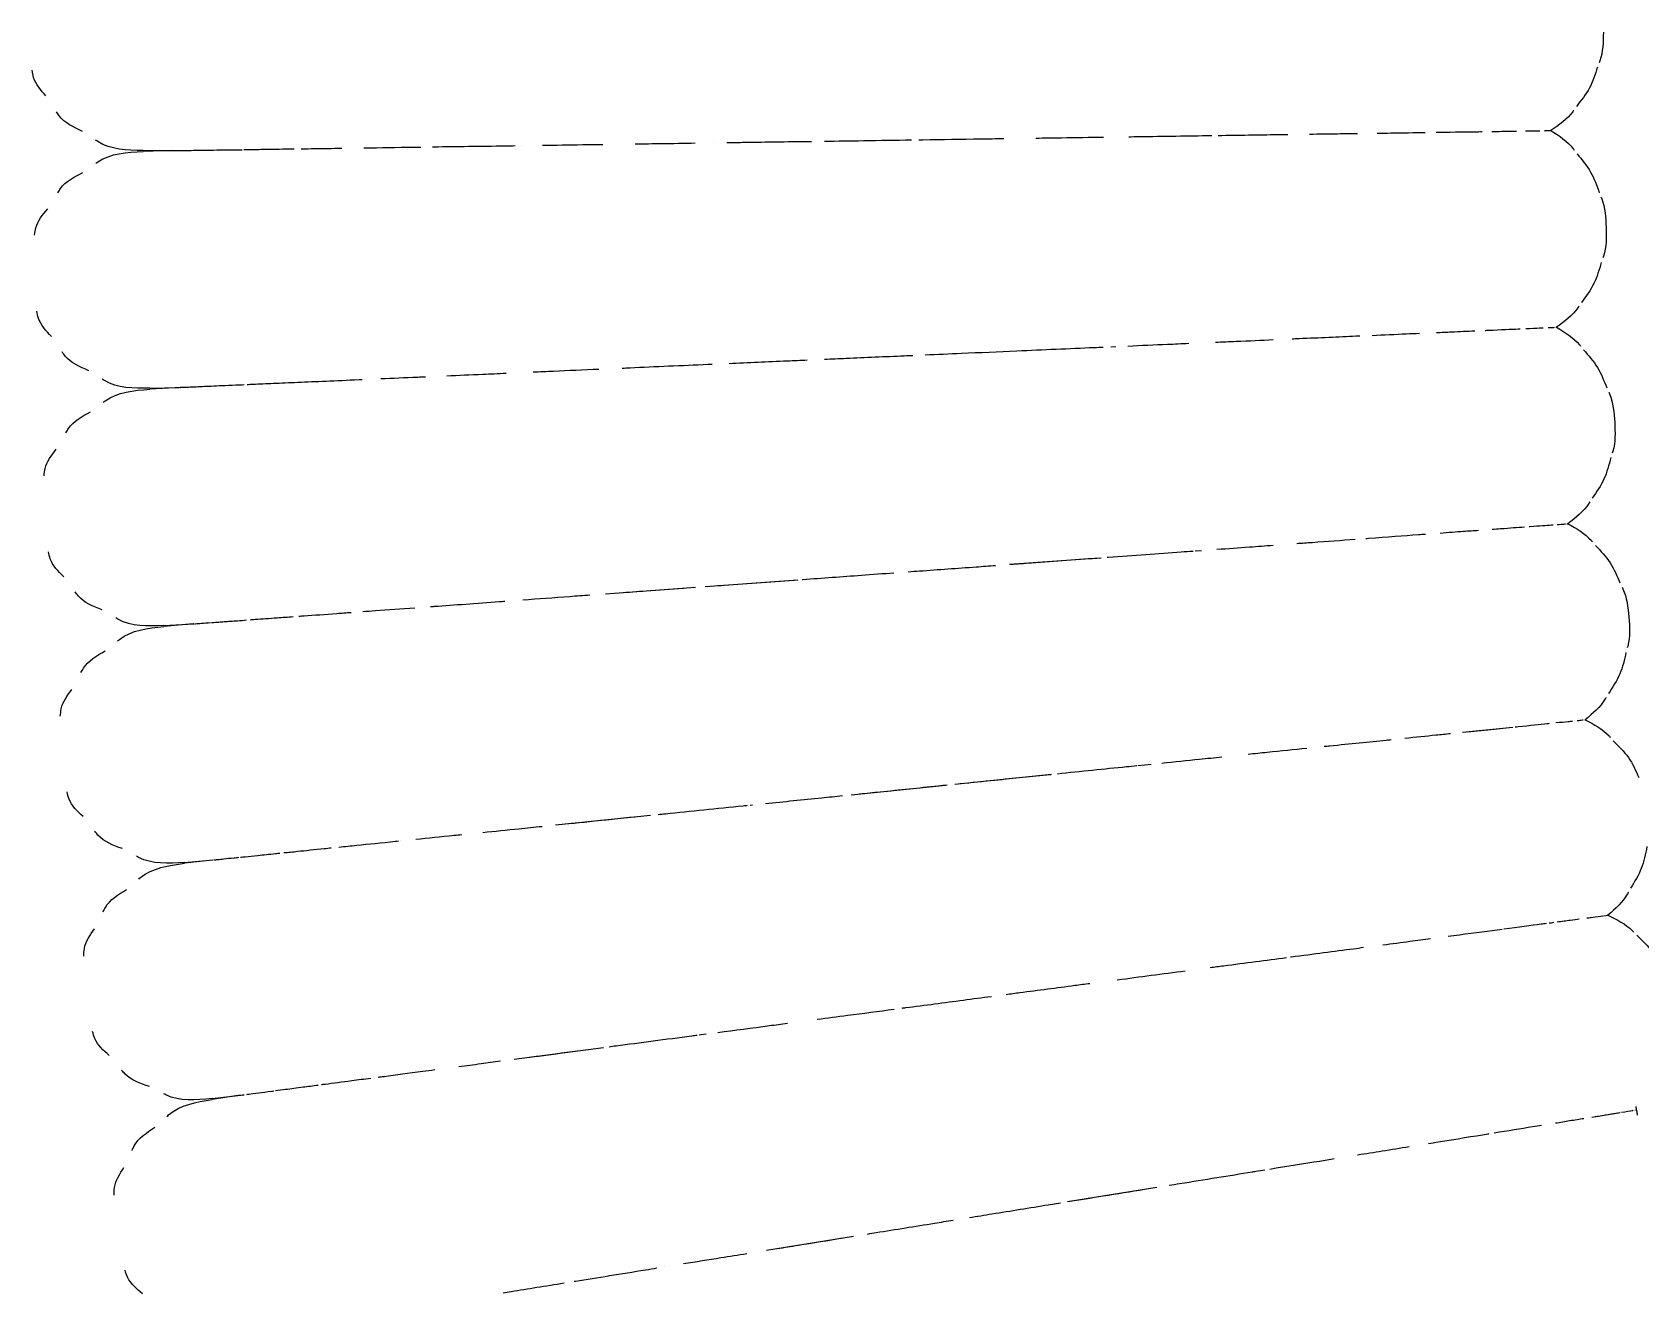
# Model space of a CAD drawing. Extents: x -360 to 379, y -342 to 365.
# Drawn here: x -52.82 to -40.6, y -145.68 to -136.09 of the extents above; entities that cross this region are included whole.
import ezdxf

# ---------------------------------------------------------------- set-up
doc = ezdxf.new("R2010")
doc.units = 0
doc.layers.get('0').update_dxf_attribs({"linetype": 'CONTINUOUS'})

msp = doc.modelspace()

# ---------------------------------------------------------------- linework, layer by layer
at = {"color": 7, "linetype": 'CONTINUOUS'}
for p, q in [((-52.359, -136.906), (-52.359, -136.906)), ((-49.103, -136.95), (-49.103, -136.95)), ((-47.636, -136.928), (-47.636, -136.928)), ((-51.982, -136.988), (-51.755, -136.988)), ((-51.757, -136.988), (-51.982, -136.995)), ((-52.356, -137.088), (-52.356, -137.088)), ((-44.627, -138.478), (-44.588, -138.477)), ((-50.3, -138.726), (-50.3, -138.726)), ((-52.301, -138.905), (-52.301, -138.905)), ((-51.693, -138.787), (-51.93, -138.801)), ((-51.93, -138.794), (-51.71, -138.788)), ((-51.93, -138.794), (-51.93, -138.794)), ((-45.395, -140.132), (-44.711, -140.083)), ((-43.984, -140.03), (-43.937, -140.026)), ((-47.709, -140.301), (-47.032, -140.252)), ((-48.468, -140.356), (-47.783, -140.306)), ((-52.206, -140.537), (-52.206, -140.537)), ((-51.825, -140.598), (-51.597, -140.584)), ((-51.6, -140.584), (-51.824, -140.604)), ((-51.667, -140.588), (-51.667, -140.588)), ((-51.667, -140.59), (-51.667, -140.59)), ((-52.193, -140.719), (-52.193, -140.719)), ((-41.022, -141.313), (-41.02, -141.313)), ((-41.952, -141.408), (-41.57, -141.369)), ((-46.6, -141.883), (-45.879, -141.809)), ((-45.812, -141.802), (-45.077, -141.727)), ((-47.367, -141.961), (-47.35, -141.959)), ((-48.846, -142.112), (-48.126, -142.039)), ((-50.026, -142.233), (-50.026, -142.233)), ((-52.05, -142.348), (-52.05, -142.348)), ((-51.668, -142.397), (-51.448, -142.378)), ((-51.454, -142.379), (-51.667, -142.404)), ((-51.443, -142.378), (-51.443, -142.378)), ((-49.161, -143.892), (-48.481, -143.803)), ((-50.985, -144.133), (-50.985, -144.133)), ((-51.458, -144.192), (-51.238, -144.166)), ((-51.458, -144.192), (-51.458, -144.192)), ((-51.244, -144.167), (-51.457, -144.198)), ((-51.301, -144.173), (-51.301, -144.173)), ((-51.301, -144.175), (-51.301, -144.175)), ((-40.643, -144.279), (-40.64, -144.279)), ((-51.818, -144.334), (-51.818, -144.334)), ((-40.969, -144.332), (-40.766, -144.299)), ((-44.956, -144.975), (-44.276, -144.866)), ((-45.056, -144.991), (-45.008, -144.984)), ((-47.242, -145.344), (-46.582, -145.238)), ((-48.016, -145.469), (-48.016, -145.469))]:
    msp.add_line(p, q, dxfattribs=at)
at = {"color": 7, "linetype": 'CONTINUOUS', "flags": 128}
for points in [[(-41.243, -138.331), (-41.24, -138.331), (-41.238, -138.33)], [(-41.16, -139.824), (-41.156, -139.824), (-41.155, -139.823)], [(-44.42, -141.66), (-44.368, -141.655), (-44.32, -141.65)], [(-41.294, -142.857), (-41.277, -142.855), (-41.259, -142.852)], [(-47.755, -143.707), (-47.74, -143.705), (-47.701, -143.7)], [(-43.538, -144.747), (-43.505, -144.741), (-43.456, -144.733)]]:
    msp.add_lwpolyline(points, dxfattribs=at)
at = {"color": 7, "linetype": 'CONTINUOUS'}
for points, knots in [([(-40.882, -136.088), (-40.883, -136.163), (-40.884, -136.243), (-40.913, -136.316), (-40.914, -136.32)], [0, 0, 0, 0, 0.938693, 1, 1, 1, 1]), ([(-52.72, -136.573), (-52.759, -136.53), (-52.811, -136.471), (-52.822, -136.396), (-52.825, -136.377)], [0, 0, 0, 0, 0.747575, 1, 1, 1, 1]), ([(-40.927, -136.353), (-40.944, -136.408), (-40.979, -136.517), (-41.051, -136.607), (-41.087, -136.653)], [0, 0, 0, 0, 0.49715, 1, 1, 1, 1]), ([(-52.443, -136.842), (-52.51, -136.811), (-52.589, -136.775), (-52.633, -136.704), (-52.64, -136.693)], [0, 0, 0, 0, 0.847683, 1, 1, 1, 1]), ([(-41.107, -136.681), (-41.11, -136.685), (-41.154, -136.749), (-41.219, -136.794), (-41.281, -136.836)], [0, 0, 0, 0, 0.058424, 1, 1, 1, 1]), ([(-51.982, -136.988), (-52.105, -136.985), (-52.235, -136.982), (-52.337, -136.913), (-52.343, -136.909)], [0, 0, 0, 0, 0.94853, 1, 1, 1, 1]), ([(-49.782, -136.959), (-49.778, -136.959), (-49.607, -136.957), (-49.396, -136.954), (-49.178, -136.951), (-49.154, -136.95)], [0, 0, 0, 0, 0.021624, 0.892416, 1, 1, 1, 1]), ([(-48.947, -136.947), (-48.847, -136.946), (-48.699, -136.944), (-48.54, -136.941), (-48.488, -136.941)], [0, 0, 0, 0, 0.6752648, 1, 1, 1, 1]), ([(-48.242, -136.937), (-48.175, -136.936), (-48.026, -136.934), (-47.87, -136.932), (-47.785, -136.93)], [0, 0, 0, 0, 0.45436, 1, 1, 1, 1]), ([(-47.545, -136.927), (-47.505, -136.926), (-47.314, -136.924), (-47.097, -136.92), (-46.923, -136.918), (-46.902, -136.918)], [0, 0, 0, 0, 0.1905004, 0.9055432, 1, 1, 1, 1]), ([(-46.802, -136.916), (-46.703, -136.915), (-46.483, -136.912), (-46.263, -136.908), (-46.142, -136.907)], [0, 0, 0, 0, 0.4477001, 1, 1, 1, 1]), ([(-46.084, -136.906), (-46.074, -136.906), (-45.917, -136.903), (-45.699, -136.9), (-45.497, -136.897), (-45.438, -136.896)], [0, 0, 0, 0, 0.042889, 0.720621, 1, 1, 1, 1]), ([(-45.196, -136.893), (-45.13, -136.892), (-44.953, -136.889), (-44.786, -136.887), (-44.681, -136.885)], [0, 0, 0, 0, 0.371541, 1, 1, 1, 1]), ([(-44.489, -136.883), (-44.464, -136.882), (-44.245, -136.879), (-44.033, -136.876), (-43.86, -136.873), (-43.858, -136.873)], [0, 0, 0, 0, 0.112358, 0.987042, 1, 1, 1, 1]), ([(-43.811, -136.873), (-43.655, -136.87), (-43.469, -136.868), (-43.307, -136.865), (-43.28, -136.865)], [0, 0, 0, 0, 0.837973, 1, 1, 1, 1]), ([(-43.115, -136.863), (-43.042, -136.861), (-42.912, -136.86), (-42.801, -136.858), (-42.752, -136.857)], [0, 0, 0, 0, 0.556682, 1, 1, 1, 1]), ([(-42.601, -136.855), (-42.566, -136.855), (-42.429, -136.853), (-42.319, -136.851), (-42.236, -136.85)], [0, 0, 0, 0, 0.25213, 1, 1, 1, 1]), ([(-42.154, -136.849), (-42.147, -136.848), (-42.019, -136.847), (-41.9, -136.845), (-41.812, -136.844), (-41.804, -136.843)], [0, 0, 0, 0, 0.048725, 0.9058725, 1, 1, 1, 1]), ([(-41.729, -136.842), (-41.678, -136.842), (-41.604, -136.841), (-41.557, -136.84), (-41.542, -136.84)], [0, 0, 0, 0, 0.669826, 1, 1, 1, 1]), ([(-41.475, -136.839), (-41.455, -136.838), (-41.403, -136.838), (-41.38, -136.837), (-41.366, -136.837)], [0, 0, 0, 0, 0.387798, 1, 1, 1, 1]), ([(-41.33, -136.837), (-41.325, -136.836), (-41.284, -136.836), (-41.283, -136.836), (-41.281, -136.836)], [0, 0, 0, 0, 0.1227771, 1, 1, 1, 1]), ([(-41.281, -136.836), (-41.218, -136.876), (-41.151, -136.919), (-41.105, -136.982), (-41.103, -136.986)], [0, 0, 0, 0, 0.941576, 1, 1, 1, 1]), ([(-52.34, -137.084), (-52.335, -137.081), (-52.235, -137.008), (-52.105, -137.001), (-51.982, -136.995)], [0, 0, 0, 0, 0.0511155, 1, 1, 1, 1]), ([(-51.757, -136.988), (-51.757, -136.988), (-51.757, -136.988), (-51.751, -136.988), (-51.743, -136.988), (-51.729, -136.988), (-51.71, -136.988), (-51.685, -136.987), (-51.653, -136.987), (-51.61, -136.986), (-51.55, -136.985), (-51.468, -136.984), (-51.365, -136.983), (-51.284, -136.981), (-51.233, -136.981), (-51.228, -136.981)], [0, 0, 0, 0, 0.015525, 0.041668, 0.0766, 0.119593, 0.172393, 0.235043, 0.307586, 0.390064, 0.509751, 0.648571, 0.806649, 0.984118, 1, 1, 1, 1]), ([(-51.215, -136.98), (-51.173, -136.98), (-51.074, -136.978), (-50.946, -136.976), (-50.856, -136.975), (-50.834, -136.975)], [0, 0, 0, 0, 0.366272, 0.849514, 1, 1, 1, 1]), ([(-50.78, -136.974), (-50.745, -136.974), (-50.651, -136.972), (-50.541, -136.971), (-50.471, -136.97)], [0, 0, 0, 0, 0.365464, 1, 1, 1, 1]), ([(-50.305, -136.967), (-50.288, -136.967), (-50.157, -136.965), (-50.004, -136.963), (-49.871, -136.961)], [0, 0, 0, 0, 0.132032, 1, 1, 1, 1]), ([(-41.082, -137.013), (-41.045, -137.057), (-40.97, -137.145), (-40.932, -137.254), (-40.913, -137.308)], [0, 0, 0, 0, 0.5028497, 1, 1, 1, 1]), ([(-52.631, -137.309), (-52.624, -137.298), (-52.582, -137.226), (-52.504, -137.187), (-52.439, -137.154)], [0, 0, 0, 0, 0.152317, 1, 1, 1, 1]), ([(-52.807, -137.631), (-52.804, -137.612), (-52.795, -137.536), (-52.745, -137.476), (-52.707, -137.431)], [0, 0, 0, 0, 0.252425, 1, 1, 1, 1]), ([(-40.9, -137.341), (-40.898, -137.345), (-40.867, -137.417), (-40.864, -137.497), (-40.861, -137.572)], [0, 0, 0, 0, 0.061307, 1, 1, 1, 1]), ([(-40.861, -137.572), (-40.859, -137.646), (-40.858, -137.726), (-40.884, -137.8), (-40.886, -137.804)], [0, 0, 0, 0, 0.938693, 1, 1, 1, 1]), ([(-40.898, -137.838), (-40.914, -137.893), (-40.945, -138.003), (-41.014, -138.095), (-41.049, -138.142)], [0, 0, 0, 0, 0.4971503, 1, 1, 1, 1]), ([(-41.068, -138.17), (-41.071, -138.174), (-41.113, -138.24), (-41.177, -138.286), (-41.238, -138.33)], [0, 0, 0, 0, 0.058424, 1, 1, 1, 1]), ([(-52.679, -138.401), (-52.719, -138.358), (-52.773, -138.301), (-52.787, -138.226), (-52.79, -138.207)], [0, 0, 0, 0, 0.747575, 1, 1, 1, 1]), ([(-43.247, -138.418), (-43.23, -138.417), (-43.054, -138.41), (-42.881, -138.402), (-42.743, -138.396), (-42.733, -138.396)], [0, 0, 0, 0, 0.0921397, 0.933046, 1, 1, 1, 1]), ([(-42.64, -138.392), (-42.55, -138.388), (-42.419, -138.382), (-42.312, -138.377), (-42.279, -138.376)], [0, 0, 0, 0, 0.686063, 1, 1, 1, 1]), ([(-42.15, -138.37), (-42.112, -138.369), (-42, -138.364), (-41.916, -138.36), (-41.86, -138.358)], [0, 0, 0, 0, 0.34419, 1, 1, 1, 1]), ([(-41.781, -138.354), (-41.772, -138.354), (-41.667, -138.349), (-41.577, -138.345), (-41.519, -138.343), (-41.515, -138.343)], [0, 0, 0, 0, 0.084058, 0.927584, 1, 1, 1, 1]), ([(-41.472, -138.341), (-41.432, -138.339), (-41.375, -138.336), (-41.347, -138.335), (-41.339, -138.335)], [0, 0, 0, 0, 0.68884, 1, 1, 1, 1]), ([(-41.301, -138.333), (-41.289, -138.333), (-41.259, -138.331), (-41.256, -138.331), (-41.254, -138.331)], [0, 0, 0, 0, 0.391132, 1, 1, 1, 1]), ([(-41.238, -138.33), (-41.174, -138.369), (-41.106, -138.41), (-41.058, -138.472), (-41.055, -138.475)], [0, 0, 0, 0, 0.941576, 1, 1, 1, 1]), ([(-52.395, -138.661), (-52.462, -138.632), (-52.542, -138.598), (-52.589, -138.529), (-52.596, -138.518)], [0, 0, 0, 0, 0.847683, 1, 1, 1, 1]), ([(-46.037, -138.54), (-45.945, -138.536), (-45.71, -138.526), (-45.28, -138.507), (-44.916, -138.491), (-44.706, -138.482), (-44.683, -138.481)], [0, 0, 0, 0, 0.197804, 0.505852, 0.94537, 1, 1, 1, 1]), ([(-44.496, -138.473), (-44.394, -138.468), (-44.233, -138.461), (-44.086, -138.455), (-44.032, -138.452)], [0, 0, 0, 0, 0.635045, 1, 1, 1, 1]), ([(-43.831, -138.444), (-43.778, -138.441), (-43.622, -138.435), (-43.483, -138.429), (-43.391, -138.424)], [0, 0, 0, 0, 0.339609, 1, 1, 1, 1]), ([(-41.033, -138.502), (-40.995, -138.545), (-40.918, -138.631), (-40.877, -138.738), (-40.856, -138.792)], [0, 0, 0, 0, 0.5028497, 1, 1, 1, 1]), ([(-49.018, -138.67), (-48.966, -138.668), (-48.807, -138.661), (-48.634, -138.653), (-48.517, -138.648)], [0, 0, 0, 0, 0.324574, 1, 1, 1, 1]), ([(-48.339, -138.641), (-48.32, -138.64), (-48.109, -138.63), (-47.879, -138.62), (-47.666, -138.611), (-47.656, -138.611)], [0, 0, 0, 0, 0.089164, 0.958217, 1, 1, 1, 1]), ([(-47.528, -138.605), (-47.381, -138.599), (-47.184, -138.59), (-46.984, -138.581), (-46.933, -138.579)], [0, 0, 0, 0, 0.744525, 1, 1, 1, 1]), ([(-46.803, -138.573), (-46.748, -138.571), (-46.546, -138.562), (-46.321, -138.552), (-46.153, -138.545), (-46.132, -138.544)], [0, 0, 0, 0, 0.2452228, 0.9034476, 1, 1, 1, 1]), ([(-51.93, -138.794), (-52.053, -138.795), (-52.183, -138.796), (-52.287, -138.729), (-52.292, -138.726)], [0, 0, 0, 0, 0.948884, 1, 1, 1, 1]), ([(-51.703, -138.787), (-51.703, -138.787), (-51.703, -138.787), (-51.698, -138.787), (-51.692, -138.787), (-51.677, -138.786), (-51.647, -138.785), (-51.596, -138.783), (-51.533, -138.78), (-51.463, -138.777), (-51.379, -138.773), (-51.296, -138.77), (-51.235, -138.767), (-51.214, -138.766)], [0, 0, 0, 0, 0.0137362, 0.038396, 0.0619395, 0.089168, 0.1916339, 0.3306035, 0.4703493, 0.5958342, 0.7380965, 0.9091186, 1, 1, 1, 1]), ([(-51.191, -138.765), (-51.176, -138.764), (-51.115, -138.762), (-50.988, -138.756), (-50.805, -138.748), (-50.587, -138.739), (-50.424, -138.732), (-50.324, -138.727), (-50.316, -138.727)], [0, 0, 0, 0, 0.063147, 0.265536, 0.485251, 0.722428, 0.977209, 1, 1, 1, 1]), ([(-50.174, -138.721), (-50.085, -138.717), (-49.978, -138.712), (-49.856, -138.707), (-49.836, -138.706)], [0, 0, 0, 0, 0.842176, 1, 1, 1, 1]), ([(-49.674, -138.699), (-49.584, -138.695), (-49.442, -138.689), (-49.283, -138.682), (-49.223, -138.679)], [0, 0, 0, 0, 0.626874, 1, 1, 1, 1]), ([(-52.285, -138.9), (-52.28, -138.897), (-52.182, -138.821), (-52.052, -138.811), (-51.93, -138.801)], [0, 0, 0, 0, 0.0514703, 1, 1, 1, 1]), ([(-40.841, -138.824), (-40.839, -138.828), (-40.807, -138.899), (-40.801, -138.979), (-40.796, -139.054)], [0, 0, 0, 0, 0.061307, 1, 1, 1, 1]), ([(-52.569, -139.133), (-52.563, -139.122), (-52.522, -139.049), (-52.446, -139.008), (-52.381, -138.973)], [0, 0, 0, 0, 0.152317, 1, 1, 1, 1]), ([(-40.796, -139.054), (-40.792, -139.128), (-40.789, -139.208), (-40.813, -139.282), (-40.815, -139.287)], [0, 0, 0, 0, 0.938693, 1, 1, 1, 1]), ([(-52.735, -139.46), (-52.733, -139.441), (-52.727, -139.365), (-52.678, -139.304), (-52.642, -139.258)], [0, 0, 0, 0, 0.252425, 1, 1, 1, 1]), ([(-40.825, -139.321), (-40.84, -139.376), (-40.868, -139.488), (-40.934, -139.582), (-40.968, -139.629)], [0, 0, 0, 0, 0.49715, 1, 1, 1, 1]), ([(-40.986, -139.658), (-40.988, -139.662), (-41.029, -139.729), (-41.092, -139.777), (-41.151, -139.823)], [0, 0, 0, 0, 0.058424, 1, 1, 1, 1]), ([(-42.123, -139.894), (-42.061, -139.889), (-41.951, -139.881), (-41.867, -139.875), (-41.83, -139.873)], [0, 0, 0, 0, 0.55967, 1, 1, 1, 1]), ([(-41.728, -139.865), (-41.706, -139.864), (-41.605, -139.856), (-41.536, -139.851), (-41.482, -139.847)], [0, 0, 0, 0, 0.221465, 1, 1, 1, 1]), ([(-41.447, -139.845), (-41.445, -139.845), (-41.368, -139.839), (-41.305, -139.834), (-41.269, -139.832), (-41.264, -139.831)], [0, 0, 0, 0, 0.0291928, 0.8672739, 1, 1, 1, 1]), ([(-41.232, -139.829), (-41.212, -139.828), (-41.178, -139.825), (-41.173, -139.825), (-41.17, -139.825)], [0, 0, 0, 0, 0.564993, 1, 1, 1, 1]), ([(-41.151, -139.823), (-41.086, -139.86), (-41.016, -139.899), (-40.967, -139.959), (-40.964, -139.962)], [0, 0, 0, 0, 0.941576, 1, 1, 1, 1]), ([(-43.82, -140.018), (-43.735, -140.011), (-43.585, -140.001), (-43.451, -139.991), (-43.392, -139.986)], [0, 0, 0, 0, 0.559624, 1, 1, 1, 1]), ([(-43.213, -139.973), (-43.174, -139.971), (-43.013, -139.959), (-42.874, -139.949), (-42.768, -139.941)], [0, 0, 0, 0, 0.245535, 1, 1, 1, 1]), ([(-42.687, -139.935), (-42.68, -139.935), (-42.532, -139.924), (-42.378, -139.913), (-42.252, -139.903), (-42.235, -139.902)], [0, 0, 0, 0, 0.040084, 0.8677246, 1, 1, 1, 1]), ([(-40.942, -139.989), (-40.902, -140.031), (-40.822, -140.114), (-40.778, -140.22), (-40.756, -140.273)], [0, 0, 0, 0, 0.50285, 1, 1, 1, 1]), ([(-52.585, -140.226), (-52.627, -140.185), (-52.682, -140.129), (-52.698, -140.055), (-52.702, -140.036)], [0, 0, 0, 0, 0.747575, 1, 1, 1, 1]), ([(-45.389, -140.132), (-45.336, -140.128), (-45.1, -140.111), (-44.874, -140.094), (-44.699, -140.082)], [0, 0, 0, 0, 0.227874, 1, 1, 1, 1]), ([(-44.653, -140.078), (-44.65, -140.078), (-44.454, -140.064), (-44.234, -140.048), (-44.031, -140.033), (-44.001, -140.031)], [0, 0, 0, 0, 0.0128946, 0.8568372, 1, 1, 1, 1]), ([(-47.662, -140.298), (-47.63, -140.295), (-47.415, -140.28), (-47.194, -140.263), (-47.006, -140.25)], [0, 0, 0, 0, 0.15237, 1, 1, 1, 1]), ([(-46.972, -140.247), (-46.97, -140.247), (-46.821, -140.236), (-46.587, -140.219), (-46.357, -140.202), (-46.275, -140.196)], [0, 0, 0, 0, 0.0076531, 0.6471696, 1, 1, 1, 1]), ([(-46.166, -140.189), (-46.137, -140.186), (-45.964, -140.174), (-45.742, -140.158), (-45.551, -140.144), (-45.503, -140.14)], [0, 0, 0, 0, 0.126917, 0.776539, 1, 1, 1, 1]), ([(-52.294, -140.478), (-52.362, -140.451), (-52.443, -140.42), (-52.491, -140.351), (-52.498, -140.341)], [0, 0, 0, 0, 0.847683, 1, 1, 1, 1]), ([(-49.096, -140.402), (-48.978, -140.393), (-48.814, -140.381), (-48.636, -140.368), (-48.585, -140.365)], [0, 0, 0, 0, 0.71379, 1, 1, 1, 1]), ([(-48.359, -140.348), (-48.292, -140.343), (-48.136, -140.332), (-47.97, -140.32), (-47.875, -140.313)], [0, 0, 0, 0, 0.42626, 1, 1, 1, 1]), ([(-40.74, -140.305), (-40.738, -140.309), (-40.703, -140.379), (-40.696, -140.459), (-40.688, -140.533)], [0, 0, 0, 0, 0.061307, 1, 1, 1, 1]), ([(-50.312, -140.491), (-50.28, -140.488), (-50.159, -140.479), (-50.019, -140.469), (-49.917, -140.462)], [0, 0, 0, 0, 0.263138, 1, 1, 1, 1]), ([(-49.796, -140.453), (-49.787, -140.452), (-49.626, -140.441), (-49.437, -140.427), (-49.246, -140.413), (-49.233, -140.412)], [0, 0, 0, 0, 0.055328, 0.934237, 1, 1, 1, 1]), ([(-51.825, -140.598), (-51.948, -140.602), (-52.078, -140.606), (-52.184, -140.543), (-52.189, -140.539)], [0, 0, 0, 0, 0.94853, 1, 1, 1, 1]), ([(-52.176, -140.714), (-52.171, -140.71), (-52.076, -140.632), (-51.947, -140.618), (-51.824, -140.604)], [0, 0, 0, 0, 0.051116, 1, 1, 1, 1]), ([(-51.599, -140.584), (-51.6, -140.584), (-51.601, -140.584), (-51.598, -140.584), (-51.597, -140.584)], [0, 0, 0, 0, 0.411386, 1, 1, 1, 1]), ([(-51.591, -140.584), (-51.589, -140.584), (-51.582, -140.583), (-51.563, -140.582), (-51.528, -140.579), (-51.494, -140.577), (-51.47, -140.575)], [0, 0, 0, 0, 0.101658, 0.318645, 0.511764, 1, 1, 1, 1]), ([(-51.461, -140.574), (-51.459, -140.574), (-51.443, -140.573), (-51.41, -140.571), (-51.364, -140.567), (-51.316, -140.564), (-51.261, -140.56), (-51.218, -140.557), (-51.195, -140.555)], [0, 0, 0, 0, 0.031644, 0.239435, 0.404653, 0.583505, 0.776042, 1, 1, 1, 1]), ([(-51.168, -140.553), (-51.155, -140.552), (-51.093, -140.547), (-50.986, -140.54), (-50.883, -140.532), (-50.842, -140.529)], [0, 0, 0, 0, 0.136829, 0.660579, 1, 1, 1, 1]), ([(-50.798, -140.526), (-50.785, -140.525), (-50.697, -140.519), (-50.565, -140.509), (-50.436, -140.5), (-50.399, -140.497)], [0, 0, 0, 0, 0.113156, 0.742442, 1, 1, 1, 1]), ([(-40.688, -140.533), (-40.683, -140.608), (-40.676, -140.687), (-40.699, -140.762), (-40.7, -140.767)], [0, 0, 0, 0, 0.938693, 1, 1, 1, 1]), ([(-52.454, -140.955), (-52.448, -140.944), (-52.41, -140.87), (-52.335, -140.827), (-52.271, -140.79)], [0, 0, 0, 0, 0.152317, 1, 1, 1, 1]), ([(-40.71, -140.801), (-40.722, -140.857), (-40.748, -140.969), (-40.811, -141.065), (-40.843, -141.113)], [0, 0, 0, 0, 0.49715, 1, 1, 1, 1]), ([(-52.611, -141.287), (-52.609, -141.268), (-52.605, -141.191), (-52.558, -141.129), (-52.523, -141.082)], [0, 0, 0, 0, 0.252425, 1, 1, 1, 1]), ([(-40.86, -141.143), (-40.863, -141.147), (-40.901, -141.215), (-40.963, -141.265), (-41.02, -141.313)], [0, 0, 0, 0, 0.058424, 1, 1, 1, 1]), ([(-41.553, -141.367), (-41.545, -141.366), (-41.444, -141.356), (-41.355, -141.347), (-41.297, -141.341), (-41.291, -141.34)], [0, 0, 0, 0, 0.064306, 0.906245, 1, 1, 1, 1]), ([(-41.243, -141.335), (-41.208, -141.332), (-41.153, -141.326), (-41.126, -141.324), (-41.117, -141.323)], [0, 0, 0, 0, 0.644585, 1, 1, 1, 1]), ([(-41.08, -141.319), (-41.07, -141.318), (-41.04, -141.315), (-41.037, -141.314), (-41.035, -141.314)], [0, 0, 0, 0, 0.343909, 1, 1, 1, 1]), ([(-41.02, -141.313), (-40.954, -141.348), (-40.884, -141.385), (-40.832, -141.443), (-40.829, -141.447)], [0, 0, 0, 0, 0.941576, 1, 1, 1, 1]), ([(-43.005, -141.515), (-42.99, -141.514), (-42.819, -141.496), (-42.647, -141.479), (-42.508, -141.465), (-42.495, -141.463)], [0, 0, 0, 0, 0.076795, 0.916162, 1, 1, 1, 1]), ([(-42.392, -141.453), (-42.31, -141.444), (-42.182, -141.431), (-42.08, -141.421), (-42.044, -141.417)], [0, 0, 0, 0, 0.650234, 1, 1, 1, 1]), ([(-41.916, -141.404), (-41.881, -141.401), (-41.767, -141.389), (-41.681, -141.38), (-41.621, -141.374)], [0, 0, 0, 0, 0.305751, 1, 1, 1, 1]), ([(-40.807, -141.472), (-40.765, -141.513), (-40.684, -141.594), (-40.636, -141.699), (-40.613, -141.751)], [0, 0, 0, 0, 0.50285, 1, 1, 1, 1]), ([(-44.239, -141.642), (-44.142, -141.632), (-43.983, -141.615), (-43.838, -141.601), (-43.781, -141.595)], [0, 0, 0, 0, 0.609884, 1, 1, 1, 1]), ([(-43.583, -141.575), (-43.534, -141.569), (-43.375, -141.553), (-43.234, -141.539), (-43.136, -141.529)], [0, 0, 0, 0, 0.311043, 1, 1, 1, 1]), ([(-45.032, -141.723), (-44.854, -141.704), (-44.648, -141.683), (-44.455, -141.664), (-44.429, -141.661)], [0, 0, 0, 0, 0.867198, 1, 1, 1, 1]), ([(-46.536, -141.876), (-46.484, -141.871), (-46.285, -141.851), (-46.061, -141.828), (-45.892, -141.81), (-45.869, -141.808)], [0, 0, 0, 0, 0.235643, 0.893377, 1, 1, 1, 1]), ([(-45.771, -141.798), (-45.683, -141.789), (-45.454, -141.766), (-45.223, -141.742), (-45.085, -141.728), (-45.083, -141.728)], [0, 0, 0, 0, 0.377358, 0.989778, 1, 1, 1, 1]), ([(-52.438, -142.048), (-52.481, -142.008), (-52.538, -141.954), (-52.556, -141.88), (-52.56, -141.861)], [0, 0, 0, 0, 0.747575, 1, 1, 1, 1]), ([(-48.067, -142.033), (-48.049, -142.031), (-47.84, -142.009), (-47.61, -141.986), (-47.398, -141.964), (-47.387, -141.963)], [0, 0, 0, 0, 0.086189, 0.953502, 1, 1, 1, 1]), ([(-47.252, -141.949), (-47.11, -141.935), (-46.915, -141.915), (-46.718, -141.895), (-46.665, -141.889)], [0, 0, 0, 0, 0.731632, 1, 1, 1, 1]), ([(-48.745, -142.102), (-48.693, -142.097), (-48.533, -142.08), (-48.359, -142.062), (-48.241, -142.05)], [0, 0, 0, 0, 0.320615, 1, 1, 1, 1]), ([(-52.139, -142.292), (-52.209, -142.267), (-52.29, -142.237), (-52.341, -142.171), (-52.348, -142.16)], [0, 0, 0, 0, 0.847683, 1, 1, 1, 1]), ([(-49.908, -142.221), (-49.815, -142.211), (-49.705, -142.2), (-49.579, -142.187), (-49.56, -142.185)], [0, 0, 0, 0, 0.8467656, 1, 1, 1, 1]), ([(-49.399, -142.169), (-49.309, -142.16), (-49.166, -142.145), (-49.008, -142.129), (-48.948, -142.123)], [0, 0, 0, 0, 0.626233, 1, 1, 1, 1]), ([(-51.241, -142.357), (-51.23, -142.356), (-51.19, -142.352), (-51.102, -142.343), (-51.014, -142.334), (-50.953, -142.327), (-50.942, -142.326)], [0, 0, 0, 0, 0.140357, 0.48492, 0.905778, 1, 1, 1, 1]), ([(-50.911, -142.323), (-50.877, -142.32), (-50.783, -142.31), (-50.663, -142.298), (-50.569, -142.288), (-50.552, -142.286)], [0, 0, 0, 0, 0.310213, 0.868384, 1, 1, 1, 1]), ([(-50.493, -142.28), (-50.448, -142.276), (-50.315, -142.262), (-50.164, -142.247), (-50.049, -142.235), (-50.041, -142.234)], [0, 0, 0, 0, 0.320092, 0.956211, 1, 1, 1, 1]), ([(-40.551, -142.277), (-40.562, -142.334), (-40.584, -142.447), (-40.645, -142.544), (-40.675, -142.593)], [0, 0, 0, 0, 0.49715, 1, 1, 1, 1]), ([(-51.668, -142.397), (-51.79, -142.405), (-51.92, -142.413), (-52.028, -142.353), (-52.033, -142.35)], [0, 0, 0, 0, 0.94853, 1, 1, 1, 1]), ([(-52.015, -142.524), (-52.011, -142.52), (-51.917, -142.439), (-51.789, -142.421), (-51.667, -142.404)], [0, 0, 0, 0, 0.051116, 1, 1, 1, 1]), ([(-51.442, -142.377), (-51.441, -142.377), (-51.44, -142.377), (-51.433, -142.377), (-51.425, -142.376), (-51.405, -142.374), (-51.364, -142.369), (-51.31, -142.364), (-51.267, -142.36), (-51.255, -142.358)], [0, 0, 0, 0, 0.0392792, 0.1112475, 0.1687231, 0.235206, 0.4981522, 0.8589449, 1, 1, 1, 1]), ([(-52.286, -142.773), (-52.28, -142.762), (-52.244, -142.686), (-52.17, -142.641), (-52.108, -142.603)], [0, 0, 0, 0, 0.152317, 1, 1, 1, 1]), ([(-40.692, -142.624), (-40.694, -142.628), (-40.731, -142.696), (-40.79, -142.749), (-40.847, -142.798)], [0, 0, 0, 0, 0.058424, 1, 1, 1, 1]), ([(-41.008, -142.819), (-40.997, -142.818), (-40.934, -142.809), (-40.908, -142.806), (-40.886, -142.803)], [0, 0, 0, 0, 0.186606, 1, 1, 1, 1]), ([(-40.88, -142.802), (-40.879, -142.802), (-40.847, -142.798), (-40.847, -142.798), (-40.847, -142.798)], [0, 0, 0, 0, 0.010265, 1, 1, 1, 1]), ([(-40.847, -142.798), (-40.78, -142.831), (-40.708, -142.866), (-40.655, -142.923), (-40.652, -142.926)], [0, 0, 0, 0, 0.941576, 1, 1, 1, 1]), ([(-52.433, -143.109), (-52.432, -143.09), (-52.43, -143.014), (-52.385, -142.949), (-52.351, -142.901)], [0, 0, 0, 0, 0.252425, 1, 1, 1, 1]), ([(-42.062, -142.958), (-42.033, -142.954), (-41.878, -142.934), (-41.752, -142.917), (-41.651, -142.904)], [0, 0, 0, 0, 0.18544, 1, 1, 1, 1]), ([(-41.639, -142.902), (-41.639, -142.902), (-41.525, -142.887), (-41.414, -142.872), (-41.327, -142.861), (-41.313, -142.859)], [0, 0, 0, 0, 0.005061, 0.838769, 1, 1, 1, 1]), ([(-41.234, -142.849), (-41.198, -142.844), (-41.129, -142.835), (-41.086, -142.829), (-41.066, -142.827)], [0, 0, 0, 0, 0.51459, 1, 1, 1, 1]), ([(-43.259, -143.115), (-43.257, -143.115), (-43.086, -143.093), (-42.898, -143.068), (-42.73, -143.046), (-42.705, -143.042)], [0, 0, 0, 0, 0.009108, 0.852077, 1, 1, 1, 1]), ([(-42.557, -143.023), (-42.487, -143.014), (-42.357, -142.997), (-42.247, -142.982), (-42.196, -142.975)], [0, 0, 0, 0, 0.535072, 1, 1, 1, 1]), ([(-40.628, -142.951), (-40.586, -142.991), (-40.502, -143.069), (-40.452, -143.173), (-40.427, -143.224)], [0, 0, 0, 0, 0.50285, 1, 1, 1, 1]), ([(-43.87, -143.196), (-43.836, -143.191), (-43.633, -143.165), (-43.446, -143.14), (-43.291, -143.12)], [0, 0, 0, 0, 0.1673164, 1, 1, 1, 1]), ([(-44.578, -143.289), (-44.491, -143.278), (-44.313, -143.254), (-44.146, -143.232), (-44.061, -143.221)], [0, 0, 0, 0, 0.490199, 1, 1, 1, 1]), ([(-46.213, -143.504), (-46.204, -143.503), (-46.048, -143.483), (-45.82, -143.453), (-45.604, -143.424), (-45.533, -143.415)], [0, 0, 0, 0, 0.042592, 0.684331, 1, 1, 1, 1]), ([(-45.421, -143.4), (-45.386, -143.395), (-45.211, -143.372), (-44.997, -143.344), (-44.823, -143.321), (-44.785, -143.316)], [0, 0, 0, 0, 0.159578, 0.815471, 1, 1, 1, 1]), ([(-46.857, -143.589), (-46.78, -143.579), (-46.587, -143.554), (-46.391, -143.528), (-46.273, -143.512)], [0, 0, 0, 0, 0.394799, 1, 1, 1, 1]), ([(-47.613, -143.689), (-47.484, -143.672), (-47.31, -143.649), (-47.13, -143.625), (-47.084, -143.619)], [0, 0, 0, 0, 0.745503, 1, 1, 1, 1]), ([(-52.239, -143.865), (-52.282, -143.826), (-52.341, -143.774), (-52.361, -143.7), (-52.366, -143.682)], [0, 0, 0, 0, 0.747575, 1, 1, 1, 1]), ([(-48.44, -143.798), (-48.423, -143.795), (-48.223, -143.769), (-47.996, -143.739), (-47.783, -143.711), (-47.769, -143.709)], [0, 0, 0, 0, 0.0843764, 0.9406741, 1, 1, 1, 1]), ([(-49.581, -143.948), (-49.526, -143.941), (-49.428, -143.928), (-49.316, -143.913), (-49.266, -143.906)], [0, 0, 0, 0, 0.561497, 1, 1, 1, 1]), ([(-49.066, -143.88), (-49.018, -143.874), (-48.87, -143.854), (-48.707, -143.833), (-48.596, -143.818)], [0, 0, 0, 0, 0.326869, 1, 1, 1, 1]), ([(-51.933, -144.1), (-52.003, -144.077), (-52.085, -144.05), (-52.137, -143.985), (-52.145, -143.975)], [0, 0, 0, 0, 0.847683, 1, 1, 1, 1]), ([(-50.625, -144.085), (-50.616, -144.084), (-50.547, -144.075), (-50.424, -144.059), (-50.3, -144.042), (-50.251, -144.036)], [0, 0, 0, 0, 0.077767, 0.638357, 1, 1, 1, 1]), ([(-50.195, -144.029), (-50.18, -144.027), (-50.076, -144.013), (-49.934, -143.994), (-49.795, -143.976), (-49.764, -143.972)], [0, 0, 0, 0, 0.116135, 0.801762, 1, 1, 1, 1]), ([(-51.458, -144.192), (-51.581, -144.203), (-51.71, -144.215), (-51.819, -144.158), (-51.825, -144.155)], [0, 0, 0, 0, 0.948884, 1, 1, 1, 1]), ([(-51.234, -144.165), (-51.234, -144.165), (-51.235, -144.165), (-51.233, -144.165), (-51.23, -144.165), (-51.225, -144.164), (-51.218, -144.163), (-51.213, -144.163)], [0, 0, 0, 0, 0.060594, 0.220163, 0.356953, 0.515271, 1, 1, 1, 1]), ([(-51.193, -144.16), (-51.189, -144.159), (-51.166, -144.156), (-51.102, -144.148), (-51.038, -144.14), (-50.995, -144.134), (-50.989, -144.133)], [0, 0, 0, 0, 0.10173, 0.504095, 0.932778, 1, 1, 1, 1]), ([(-50.976, -144.131), (-50.95, -144.128), (-50.887, -144.12), (-50.779, -144.105), (-50.69, -144.094), (-50.651, -144.089)], [0, 0, 0, 0, 0.268431, 0.681508, 1, 1, 1, 1]), ([(-51.802, -144.328), (-51.797, -144.324), (-51.706, -144.24), (-51.578, -144.219), (-51.457, -144.198)], [0, 0, 0, 0, 0.051116, 1, 1, 1, 1]), ([(-40.744, -144.296), (-40.709, -144.29), (-40.666, -144.283), (-40.657, -144.282), (-40.655, -144.281)], [0, 0, 0, 0, 0.789485, 1, 1, 1, 1]), ([(-40.636, -144.251), (-40.634, -144.261), (-40.631, -144.279), (-40.626, -144.305), (-40.624, -144.317)], [0, 0, 0, 0, 0.5322464, 1, 1, 1, 1]), ([(-41.712, -144.452), (-41.609, -144.435), (-41.476, -144.414), (-41.374, -144.397), (-41.351, -144.394)], [0, 0, 0, 0, 0.7749933, 1, 1, 1, 1]), ([(-41.247, -144.377), (-41.209, -144.371), (-41.123, -144.357), (-41.064, -144.347), (-41.03, -144.342)], [0, 0, 0, 0, 0.4371109, 1, 1, 1, 1]), ([(-40.954, -144.33), (-40.942, -144.328), (-40.855, -144.314), (-40.789, -144.303), (-40.756, -144.298), (-40.755, -144.298)], [0, 0, 0, 0, 0.13864, 0.978244, 1, 1, 1, 1]), ([(-52.065, -144.585), (-52.06, -144.574), (-52.026, -144.497), (-51.953, -144.45), (-51.892, -144.41)], [0, 0, 0, 0, 0.152317, 1, 1, 1, 1]), ([(-42.212, -144.533), (-42.187, -144.529), (-42.021, -144.502), (-41.866, -144.477), (-41.754, -144.459), (-41.752, -144.458)], [0, 0, 0, 0, 0.146094, 0.977685, 1, 1, 1, 1]), ([(-43.417, -144.727), (-43.287, -144.706), (-43.116, -144.679), (-42.963, -144.654), (-42.927, -144.648)], [0, 0, 0, 0, 0.76055, 1, 1, 1, 1]), ([(-42.75, -144.619), (-42.687, -144.609), (-42.547, -144.587), (-42.426, -144.567), (-42.359, -144.556)], [0, 0, 0, 0, 0.451968, 1, 1, 1, 1]), ([(-52.202, -144.925), (-52.202, -144.906), (-52.202, -144.83), (-52.159, -144.764), (-52.127, -144.715)], [0, 0, 0, 0, 0.252425, 1, 1, 1, 1]), ([(-44.182, -144.85), (-44.155, -144.846), (-43.937, -144.811), (-43.716, -144.775), (-43.534, -144.746), (-43.525, -144.744)], [0, 0, 0, 0, 0.1150775, 0.9564828, 1, 1, 1, 1]), ([(-44.954, -144.975), (-44.863, -144.96), (-44.665, -144.928), (-44.474, -144.898), (-44.37, -144.881)], [0, 0, 0, 0, 0.45692, 1, 1, 1, 1]), ([(-45.7, -145.095), (-45.643, -145.086), (-45.442, -145.054), (-45.221, -145.018), (-45.06, -144.992), (-45.039, -144.989)], [0, 0, 0, 0, 0.256424, 0.905156, 1, 1, 1, 1]), ([(-46.476, -145.221), (-46.453, -145.217), (-46.285, -145.19), (-46.066, -145.155), (-45.872, -145.123), (-45.825, -145.116)], [0, 0, 0, 0, 0.103557, 0.782443, 1, 1, 1, 1]), ([(-47.163, -145.331), (-47.109, -145.323), (-46.947, -145.297), (-46.778, -145.269), (-46.666, -145.251)], [0, 0, 0, 0, 0.330235, 1, 1, 1, 1]), ([(-47.874, -145.446), (-47.78, -145.431), (-47.624, -145.406), (-47.459, -145.379), (-47.393, -145.369)], [0, 0, 0, 0, 0.601641, 1, 1, 1, 1]), ([(-51.986, -145.675), (-52.031, -145.638), (-52.091, -145.587), (-52.113, -145.514), (-52.119, -145.496)], [0, 0, 0, 0, 0.747575, 1, 1, 1, 1]), ([(-48.706, -145.58), (-48.702, -145.58), (-48.533, -145.553), (-48.321, -145.518), (-48.105, -145.484), (-48.076, -145.479)], [0, 0, 0, 0, 0.0200582, 0.8690361, 1, 1, 1, 1]), ([(-49.246, -145.668), (-49.225, -145.664), (-49.083, -145.641), (-48.921, -145.615), (-48.782, -145.593)], [0, 0, 0, 0, 0.146341, 1, 1, 1, 1])]:
    msp.add_open_spline(points, degree=3, knots=knots, dxfattribs=at)

doc.saveas('drawing.dxf')
